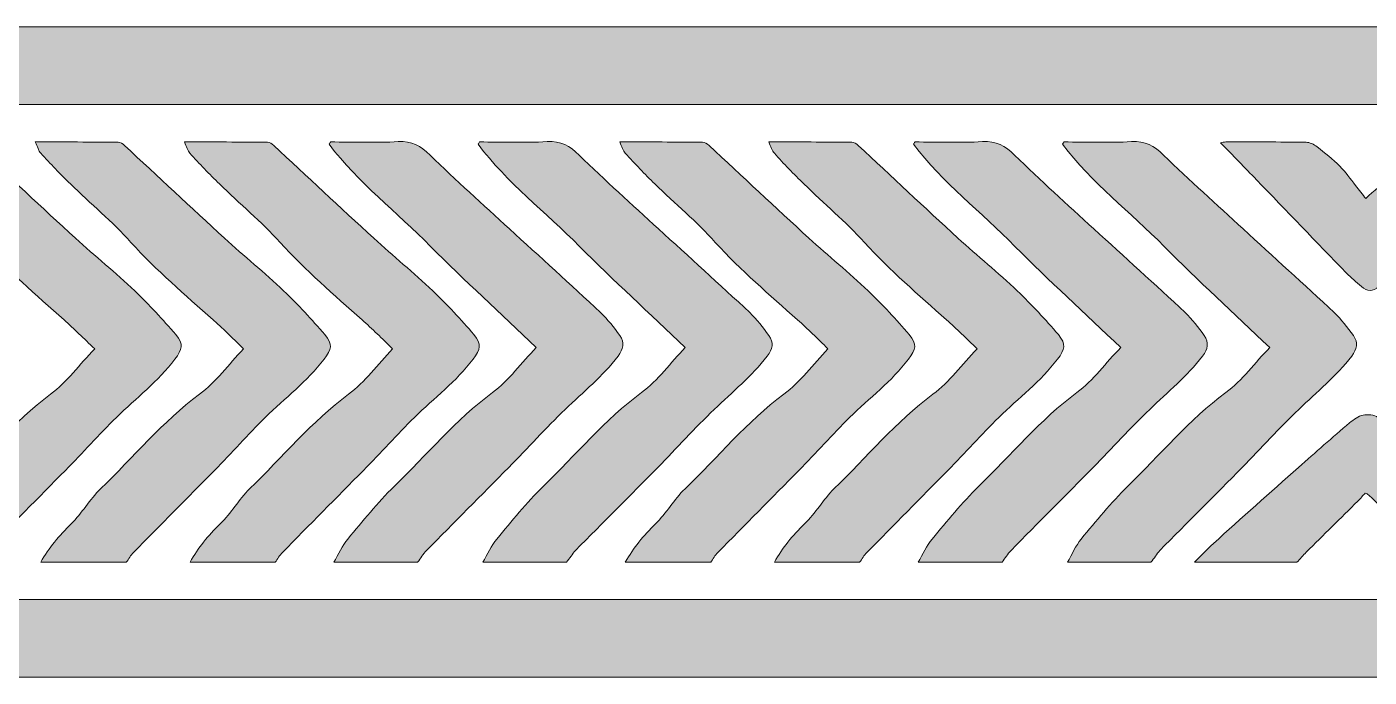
# Model space of a CAD drawing. Header units: millimetres. Extents: x 81 to 254, y 76 to 204.
# Drawn here: x 219.94 to 226.05, y 193.41 to 196.37 of the extents above; entities that cross this region are included whole.
import ezdxf

# ---------------------------------------------------------------- set-up
doc = ezdxf.new("R2010")
doc.units = ezdxf.units.MM
doc.header["$MEASUREMENT"] = 0
doc.layers.get('0').update_dxf_attribs({"lineweight": 0})

# ---------------------------------------------------------------- blocks, each defined once
blk = doc.blocks.new('Block_10')
at = {"true_color": 0xbbbdbf, "transparency": 33554687}
h = blk.add_hatch(color=9, dxfattribs=at)
h.dxf.hatch_style = 2
h.paths.add_polyline_path([(253.1243, 196.0185), (80.8699, 196.0185), (80.8699, 196.3713), (253.1243, 196.3713)])
h = blk.add_hatch(color=9, dxfattribs=at)
h.dxf.hatch_style = 2
h.paths.add_polyline_path([(253.1243, 193.4133), (80.8699, 193.4133), (80.8699, 193.7661), (253.1243, 193.7661)])
for points in [[(253.1243, 196.0185), (80.8699, 196.0185), (80.8699, 196.3713), (253.1243, 196.3713)], [(253.1243, 193.4133), (80.8699, 193.4133), (80.8699, 193.7661), (253.1243, 193.7661)]]:
    blk.add_lwpolyline(points, close=True)
blk = doc.blocks.new('Block_5')
at = {"true_color": 0xbbbdbf, "transparency": 33554687}
h = blk.add_hatch(color=9, dxfattribs=at)
edge = h.paths.add_edge_path()
edge.add_spline(control_points=[(219.3266, 193.9356), (219.3624, 194.0017), (219.4092, 194.0575), (219.4647, 194.1106), (219.5143, 194.1581), (219.5494, 194.2215), (219.5987, 194.2697), (219.7479, 194.4144), (219.8805, 194.5743), (220.049, 194.7004), (220.1234, 194.7562), (220.1802, 194.8347), (220.2495, 194.9071), (220.1999, 194.954), (220.1554, 194.9973), (220.11, 195.0387), (219.9828, 195.1524), (219.8526, 195.2633), (219.7375, 195.3908), (219.6517, 195.4852), (219.5529, 195.5672), (219.4612, 195.6568), (219.4151, 195.7015), (219.3703, 195.7484), (219.3266, 195.7966), (219.3155, 195.8083), (219.3117, 195.8262), (219.3021, 195.8476), (219.4333, 195.8476), (219.556, 195.8476), (219.6793, 195.8469), (219.6893, 195.8462), (219.7003, 195.8386), (219.7079, 195.8318), (219.8599, 195.6912), (220.0087, 195.5499), (220.1617, 195.4101), (220.2502, 195.3288), (220.3449, 195.253), (220.4321, 195.1703), (220.4972, 195.1076), (220.5596, 195.0401), (220.6188, 194.9712), (220.6553, 194.9271), (220.6484, 194.905), (220.6143, 194.8595), (220.5379, 194.7583), (220.4379, 194.6825), (220.3487, 194.595), (220.2684, 194.5164), (220.1951, 194.4337), (220.1162, 194.3538), (219.9939, 194.2291), (219.8705, 194.1051), (219.7479, 193.9804), (219.7355, 193.9673), (219.7258, 193.9507), (219.7151, 193.9356), (219.5856, 193.9356), (219.4561, 193.9356), (219.3266, 193.9356)], knot_values=[0, 0, 0, 0, 1, 1, 1, 2, 2, 2, 3, 3, 3, 4, 4, 4, 5, 5, 5, 6, 6, 6, 7, 7, 7, 8, 8, 8, 9, 9, 9, 10, 10, 10, 11, 11, 11, 12, 12, 12, 13, 13, 13, 14, 14, 14, 15, 15, 15, 16, 16, 16, 17, 17, 17, 18, 18, 18, 19, 19, 19, 20, 20, 20, 20], degree=3, periodic=0)
h = blk.add_hatch(color=9, dxfattribs=at)
edge = h.paths.add_edge_path()
edge.add_spline(control_points=[(220.0045, 193.9356), (220.0407, 194.0017), (220.0889, 194.0575), (220.1427, 194.1106), (220.1913, 194.1581), (220.2261, 194.2215), (220.2764, 194.2697), (220.4252, 194.4144), (220.5588, 194.5743), (220.7256, 194.7004), (220.8014, 194.7562), (220.8589, 194.8347), (220.9261, 194.9071), (220.8786, 194.954), (220.8345, 194.9973), (220.7883, 195.0387), (220.6601, 195.1524), (220.5306, 195.2633), (220.4145, 195.3908), (220.3298, 195.4852), (220.2309, 195.5672), (220.1389, 195.6568), (220.0927, 195.7015), (220.0483, 195.7484), (220.0045, 195.7966), (219.9939, 195.8083), (219.9897, 195.8262), (219.9791, 195.8476), (220.1117, 195.8476), (220.2343, 195.8476), (220.3566, 195.8469), (220.3666, 195.8462), (220.3783, 195.8386), (220.3849, 195.8318), (220.5368, 195.6912), (220.6877, 195.5499), (220.84, 195.4101), (220.9282, 195.3288), (221.0226, 195.253), (221.109, 195.1703), (221.1755, 195.1076), (221.2372, 195.0401), (221.2965, 194.9712), (221.334, 194.9271), (221.3268, 194.905), (221.2927, 194.8595), (221.2158, 194.7583), (221.1152, 194.6825), (221.0253, 194.595), (220.9471, 194.5164), (220.8724, 194.4337), (220.7945, 194.3538), (220.6719, 194.2291), (220.5485, 194.1051), (220.4259, 193.9804), (220.4128, 193.9673), (220.4042, 193.9507), (220.3935, 193.9356), (220.264, 193.9356), (220.1344, 193.9356), (220.0045, 193.9356)], knot_values=[0, 0, 0, 0, 1, 1, 1, 2, 2, 2, 3, 3, 3, 4, 4, 4, 5, 5, 5, 6, 6, 6, 7, 7, 7, 8, 8, 8, 9, 9, 9, 10, 10, 10, 11, 11, 11, 12, 12, 12, 13, 13, 13, 14, 14, 14, 15, 15, 15, 16, 16, 16, 17, 17, 17, 18, 18, 18, 19, 19, 19, 20, 20, 20, 20], degree=3, periodic=0)
h = blk.add_hatch(color=9, dxfattribs=at)
edge = h.paths.add_edge_path()
edge.add_spline(control_points=[(220.6832, 193.9356), (220.7187, 194.0017), (220.7662, 194.0575), (220.8203, 194.1106), (220.871, 194.1581), (220.9047, 194.2215), (220.9543, 194.2697), (221.1025, 194.4144), (221.2368, 194.5743), (221.4039, 194.7004), (221.479, 194.7562), (221.5366, 194.8347), (221.6048, 194.9071), (221.5555, 194.954), (221.5125, 194.9973), (221.4656, 195.0387), (221.3381, 195.1524), (221.2086, 195.2633), (221.0928, 195.3908), (221.0074, 195.4852), (220.9078, 195.5672), (220.8173, 195.6568), (220.7707, 195.7015), (220.7256, 195.7484), (220.6825, 195.7966), (220.6719, 195.8083), (220.6681, 195.8262), (220.6581, 195.8476), (220.789, 195.8476), (220.9123, 195.8476), (221.0353, 195.8469), (221.045, 195.8462), (221.0556, 195.8386), (221.0639, 195.8318), (221.2152, 195.6912), (221.3657, 195.5499), (221.5186, 195.4101), (221.6068, 195.3288), (221.6999, 195.253), (221.7874, 195.1703), (221.8535, 195.1076), (221.9152, 195.0401), (221.9748, 194.9712), (222.0113, 194.9271), (222.0044, 194.905), (221.9707, 194.8595), (221.8942, 194.7583), (221.7936, 194.6825), (221.7037, 194.595), (221.6248, 194.5164), (221.55, 194.4337), (221.4718, 194.3538), (221.3495, 194.2291), (221.2251, 194.1051), (221.1035, 193.9804), (221.0904, 193.9673), (221.0818, 193.9507), (221.0708, 193.9356), (220.942, 193.9356), (220.8131, 193.9356), (220.6832, 193.9356)], knot_values=[0, 0, 0, 0, 1, 1, 1, 2, 2, 2, 3, 3, 3, 4, 4, 4, 5, 5, 5, 6, 6, 6, 7, 7, 7, 8, 8, 8, 9, 9, 9, 10, 10, 10, 11, 11, 11, 12, 12, 12, 13, 13, 13, 14, 14, 14, 15, 15, 15, 16, 16, 16, 17, 17, 17, 18, 18, 18, 19, 19, 19, 20, 20, 20, 20], degree=3, periodic=0)
h = blk.add_hatch(color=9, dxfattribs=at)
edge = h.paths.add_edge_path()
edge.add_spline(control_points=[(221.3371, 193.9356), (221.3592, 193.9714), (221.3743, 194.0107), (221.4009, 194.0417), (221.469, 194.1237), (221.5359, 194.2063), (221.6117, 194.2808), (221.7591, 194.4241), (221.8918, 194.5833), (222.0589, 194.708), (222.134, 194.7638), (222.1904, 194.843), (222.258, 194.9126), (222.0947, 195.0683), (221.9324, 195.2172), (221.7771, 195.3729), (221.6241, 195.5279), (221.4484, 195.6623), (221.3157, 195.8373), (221.3182, 195.8407), (221.3199, 195.8442), (221.323, 195.8476), (221.4249, 195.8476), (221.5273, 195.8435), (221.6303, 195.849), (221.6909, 195.8524), (221.7319, 195.8304), (221.775, 195.7883), (221.8928, 195.6733), (222.0151, 195.563), (222.1367, 195.4521), (222.2742, 195.3253), (222.4137, 195.1999), (222.5505, 195.0718), (222.5832, 195.0408), (222.6114, 195.0036), (222.638, 194.967), (222.6607, 194.9353), (222.6545, 194.9057), (222.63, 194.8733), (222.5605, 194.7824), (222.4719, 194.71), (222.3896, 194.6315), (222.3017, 194.546), (222.2191, 194.4551), (222.1329, 194.3676), (222.0089, 194.2415), (221.8831, 194.1154), (221.7591, 193.9893), (221.7429, 193.9735), (221.7319, 193.9535), (221.7185, 193.9356), (221.5914, 193.9356), (221.4649, 193.9356), (221.3371, 193.9356)], knot_values=[0, 0, 0, 0, 1, 1, 1, 2, 2, 2, 3, 3, 3, 4, 4, 4, 5, 5, 5, 6, 6, 6, 7, 7, 7, 8, 8, 8, 9, 9, 9, 10, 10, 10, 11, 11, 11, 12, 12, 12, 13, 13, 13, 14, 14, 14, 15, 15, 15, 16, 16, 16, 17, 17, 17, 18, 18, 18, 18], degree=3, periodic=0)
h = blk.add_hatch(color=9, dxfattribs=at)
edge = h.paths.add_edge_path()
edge.add_spline(control_points=[(222.0151, 193.9356), (222.0368, 193.9714), (222.0526, 194.0107), (222.0792, 194.0417), (222.1463, 194.1237), (222.2132, 194.2063), (222.2897, 194.2808), (222.4364, 194.4241), (222.5701, 194.5833), (222.7369, 194.708), (222.812, 194.7638), (222.8692, 194.843), (222.936, 194.9126), (222.772, 195.0683), (222.6101, 195.2172), (222.4547, 195.3729), (222.3007, 195.5279), (222.1254, 195.6623), (221.9934, 195.8373), (221.9948, 195.8407), (221.9982, 195.8442), (222.0003, 195.8476), (222.1019, 195.8476), (222.2056, 195.8435), (222.3069, 195.849), (222.3703, 195.8524), (222.4103, 195.8304), (222.453, 195.7883), (222.5708, 195.6733), (222.6934, 195.563), (222.8144, 195.4521), (222.9525, 195.3253), (223.0913, 195.1999), (223.2288, 195.0718), (223.2615, 195.0408), (223.2887, 195.0036), (223.3163, 194.967), (223.3391, 194.9353), (223.3335, 194.9057), (223.3084, 194.8733), (223.2381, 194.7824), (223.1499, 194.71), (223.0679, 194.6315), (222.979, 194.546), (222.896, 194.4551), (222.8113, 194.3676), (222.6866, 194.2415), (222.5615, 194.1154), (222.4364, 193.9893), (222.422, 193.9735), (222.4103, 193.9535), (222.3954, 193.9356), (222.27, 193.9356), (222.1426, 193.9356), (222.0151, 193.9356)], knot_values=[0, 0, 0, 0, 1, 1, 1, 2, 2, 2, 3, 3, 3, 4, 4, 4, 5, 5, 5, 6, 6, 6, 7, 7, 7, 8, 8, 8, 9, 9, 9, 10, 10, 10, 11, 11, 11, 12, 12, 12, 13, 13, 13, 14, 14, 14, 15, 15, 15, 16, 16, 16, 17, 17, 17, 18, 18, 18, 18], degree=3, periodic=0)
h = blk.add_hatch(color=9, dxfattribs=at)
edge = h.paths.add_edge_path()
edge.add_spline(control_points=[(222.6631, 193.9356), (222.6989, 194.0017), (222.7472, 194.0575), (222.8003, 194.1106), (222.8502, 194.1581), (222.884, 194.2215), (222.9346, 194.2697), (223.0838, 194.4144), (223.2171, 194.5743), (223.3835, 194.7004), (223.4589, 194.7562), (223.5175, 194.8347), (223.5847, 194.9071), (223.5365, 194.954), (223.4927, 194.9973), (223.4465, 195.0387), (223.3184, 195.1524), (223.1888, 195.2633), (223.0724, 195.3908), (222.9884, 195.4852), (222.8891, 195.5672), (222.7971, 195.6568), (222.7513, 195.7015), (222.7065, 195.7484), (222.6631, 195.7966), (222.6524, 195.8083), (222.648, 195.8262), (222.638, 195.8476), (222.7703, 195.8476), (222.8926, 195.8476), (223.0149, 195.8469), (223.0245, 195.8462), (223.0359, 195.8386), (223.0438, 195.8318), (223.195, 195.6912), (223.3459, 195.5499), (223.4982, 195.4101), (223.5871, 195.3288), (223.6811, 195.253), (223.7673, 195.1703), (223.8338, 195.1076), (223.8954, 195.0401), (223.9543, 194.9712), (223.9923, 194.9271), (223.984, 194.905), (223.9509, 194.8595), (223.8744, 194.7583), (223.7735, 194.6825), (223.6832, 194.595), (223.6057, 194.5164), (223.5303, 194.4337), (223.4528, 194.3538), (223.3294, 194.2291), (223.2068, 194.1051), (223.0838, 193.9804), (223.071, 193.9673), (223.0628, 193.9507), (223.0517, 193.9356), (222.9222, 193.9356), (222.7927, 193.9356), (222.6631, 193.9356)], knot_values=[0, 0, 0, 0, 1, 1, 1, 2, 2, 2, 3, 3, 3, 4, 4, 4, 5, 5, 5, 6, 6, 6, 7, 7, 7, 8, 8, 8, 9, 9, 9, 10, 10, 10, 11, 11, 11, 12, 12, 12, 13, 13, 13, 14, 14, 14, 15, 15, 15, 16, 16, 16, 17, 17, 17, 18, 18, 18, 19, 19, 19, 20, 20, 20, 20], degree=3, periodic=0)
h = blk.add_hatch(color=9, dxfattribs=at)
edge = h.paths.add_edge_path()
edge.add_spline(control_points=[(223.3411, 193.9356), (223.3769, 194.0017), (223.4245, 194.0575), (223.4782, 194.1106), (223.5285, 194.1581), (223.563, 194.2215), (223.6119, 194.2697), (223.7611, 194.4144), (223.8944, 194.5743), (224.0625, 194.7004), (224.1373, 194.7562), (224.1941, 194.8347), (224.263, 194.9071), (224.2138, 194.954), (224.1707, 194.9973), (224.1238, 195.0387), (223.9967, 195.1524), (223.8658, 195.2633), (223.7511, 195.3908), (223.6649, 195.4852), (223.5661, 195.5672), (223.4758, 195.6568), (223.4293, 195.7015), (223.3835, 195.7484), (223.3411, 195.7966), (223.3294, 195.8083), (223.3253, 195.8262), (223.3163, 195.8476), (223.4479, 195.8476), (223.5705, 195.8476), (223.6939, 195.8469), (223.7035, 195.8462), (223.7142, 195.8386), (223.7228, 195.8318), (223.8734, 195.6912), (224.0239, 195.5499), (224.1762, 195.4101), (224.2651, 195.3288), (224.3588, 195.253), (224.446, 195.1703), (224.5118, 195.1076), (224.5738, 195.0401), (224.633, 194.9712), (224.6696, 194.9271), (224.6633, 194.905), (224.6289, 194.8595), (224.5524, 194.7583), (224.4518, 194.6825), (224.3622, 194.595), (224.283, 194.5164), (224.2083, 194.4337), (224.13, 194.3538), (224.0074, 194.2291), (223.8844, 194.1051), (223.7621, 193.9804), (223.7483, 193.9673), (223.7404, 193.9507), (223.729, 193.9356), (223.6002, 193.9356), (223.4706, 193.9356), (223.3411, 193.9356)], knot_values=[0, 0, 0, 0, 1, 1, 1, 2, 2, 2, 3, 3, 3, 4, 4, 4, 5, 5, 5, 6, 6, 6, 7, 7, 7, 8, 8, 8, 9, 9, 9, 10, 10, 10, 11, 11, 11, 12, 12, 12, 13, 13, 13, 14, 14, 14, 15, 15, 15, 16, 16, 16, 17, 17, 17, 18, 18, 18, 19, 19, 19, 20, 20, 20, 20], degree=3, periodic=0)
h = blk.add_hatch(color=9, dxfattribs=at)
edge = h.paths.add_edge_path()
edge.add_spline(control_points=[(223.9953, 193.9356), (224.0171, 193.9714), (224.0329, 194.0107), (224.0591, 194.0417), (224.1273, 194.1237), (224.1941, 194.2063), (224.2699, 194.2808), (224.4174, 194.4241), (224.5503, 194.5833), (224.7171, 194.708), (224.7922, 194.7638), (224.849, 194.843), (224.9166, 194.9126), (224.7529, 195.0683), (224.59, 195.2172), (224.4353, 195.3729), (224.2823, 195.5279), (224.1066, 195.6623), (223.9743, 195.8373), (223.9764, 195.8407), (223.9778, 195.8442), (223.9812, 195.8476), (224.0828, 195.8476), (224.1859, 195.8435), (224.2878, 195.849), (224.3495, 195.8524), (224.3902, 195.8304), (224.4339, 195.7883), (224.551, 195.6733), (224.6737, 195.563), (224.7946, 195.4521), (224.9328, 195.3253), (225.0723, 195.1999), (225.2091, 195.0718), (225.2414, 195.0408), (225.2697, 195.0036), (225.2962, 194.967), (225.3186, 194.9353), (225.3134, 194.9057), (225.2883, 194.8733), (225.2187, 194.7824), (225.1301, 194.71), (225.0482, 194.6315), (224.96, 194.546), (224.8773, 194.4551), (224.7915, 194.3676), (224.6671, 194.2415), (224.5407, 194.1154), (224.4174, 193.9893), (224.4019, 193.9735), (224.3902, 193.9535), (224.3767, 193.9356), (224.2496, 193.9356), (224.1232, 193.9356), (223.9953, 193.9356)], knot_values=[0, 0, 0, 0, 1, 1, 1, 2, 2, 2, 3, 3, 3, 4, 4, 4, 5, 5, 5, 6, 6, 6, 7, 7, 7, 8, 8, 8, 9, 9, 9, 10, 10, 10, 11, 11, 11, 12, 12, 12, 13, 13, 13, 14, 14, 14, 15, 15, 15, 16, 16, 16, 17, 17, 17, 18, 18, 18, 18], degree=3, periodic=0)
h = blk.add_hatch(color=9, dxfattribs=at)
edge = h.paths.add_edge_path()
edge.add_spline(control_points=[(224.6737, 193.9356), (224.6954, 193.9714), (224.7116, 194.0107), (224.7364, 194.0417), (224.8046, 194.1237), (224.8718, 194.2063), (224.9476, 194.2808), (225.0943, 194.4241), (225.2284, 194.5833), (225.3941, 194.708), (225.4695, 194.7638), (225.5274, 194.843), (225.5942, 194.9126), (225.4306, 195.0683), (225.2686, 195.2172), (225.1136, 195.3729), (224.96, 195.5279), (224.7843, 195.6623), (224.652, 195.8373), (224.654, 195.8407), (224.6565, 195.8442), (224.6585, 195.8476), (224.7609, 195.8476), (224.8639, 195.8435), (224.9648, 195.849), (225.0278, 195.8524), (225.0685, 195.8304), (225.1112, 195.7883), (225.229, 195.6733), (225.3517, 195.563), (225.4726, 195.4521), (225.6108, 195.3253), (225.7499, 195.1999), (225.8871, 195.0718), (225.9201, 195.0408), (225.947, 195.0036), (225.9749, 194.967), (225.9973, 194.9353), (225.9918, 194.9057), (225.967, 194.8733), (225.8967, 194.7824), (225.8085, 194.71), (225.7265, 194.6315), (225.6373, 194.546), (225.5546, 194.4551), (225.4695, 194.3676), (225.3448, 194.2415), (225.2187, 194.1154), (225.0943, 193.9893), (225.0802, 193.9735), (225.0685, 193.9535), (225.0537, 193.9356), (224.9286, 193.9356), (224.8008, 193.9356), (224.6737, 193.9356)], knot_values=[0, 0, 0, 0, 1, 1, 1, 2, 2, 2, 3, 3, 3, 4, 4, 4, 5, 5, 5, 6, 6, 6, 7, 7, 7, 8, 8, 8, 9, 9, 9, 10, 10, 10, 11, 11, 11, 12, 12, 12, 13, 13, 13, 14, 14, 14, 15, 15, 15, 16, 16, 16, 17, 17, 17, 18, 18, 18, 18], degree=3, periodic=0)
h = blk.add_hatch(color=9, dxfattribs=at)
edge = h.paths.add_edge_path()
edge.add_spline(control_points=[(226.7879, 195.8386), (226.74, 195.7959), (226.6918, 195.7546), (226.6443, 195.7105), (226.5706, 195.6409), (226.4996, 195.5692), (226.4272, 195.4996), (226.3693, 195.4466), (226.3094, 195.3956), (226.2515, 195.3425), (226.1971, 195.2929), (226.1441, 195.2433), (226.092, 195.1917), (226.0634, 195.1641), (226.0369, 195.1682), (226.0111, 195.1903), (225.9876, 195.2096), (225.9642, 195.2302), (225.9435, 195.2516), (225.8061, 195.3928), (225.67, 195.5341), (225.5343, 195.6753), (225.4805, 195.7304), (225.4268, 195.7863), (225.371, 195.8435), (225.3782, 195.8449), (225.3865, 195.8476), (225.3941, 195.8476), (225.5164, 195.8476), (225.6373, 195.8483), (225.7592, 195.8462), (225.7765, 195.8462), (225.7947, 195.8366), (225.8099, 195.8256), (225.845, 195.798), (225.8809, 195.7697), (225.9129, 195.7374), (225.9394, 195.7112), (225.9615, 195.6788), (225.9849, 195.6492), (226.0011, 195.6292), (226.0173, 195.6078), (226.0307, 195.5906), (226.1082, 195.6602), (226.1751, 195.7201), (226.2405, 195.7815), (226.2874, 195.8256), (226.339, 195.8531), (226.4086, 195.849), (226.534, 195.8428), (226.6584, 195.8476), (226.7848, 195.8476), (226.7862, 195.8449), (226.7869, 195.8414), (226.7879, 195.8386)], knot_values=[0, 0, 0, 0, 1, 1, 1, 2, 2, 2, 3, 3, 3, 4, 4, 4, 5, 5, 5, 6, 6, 6, 7, 7, 7, 8, 8, 8, 9, 9, 9, 10, 10, 10, 11, 11, 11, 12, 12, 12, 13, 13, 13, 14, 14, 14, 15, 15, 15, 16, 16, 16, 17, 17, 17, 18, 18, 18, 18], degree=3, periodic=0)
h = blk.add_hatch(color=9, dxfattribs=at)
edge = h.paths.add_edge_path()
edge.add_spline(control_points=[(225.2524, 193.9356), (225.2814, 193.9645), (225.3079, 193.9941), (225.3379, 194.021), (225.4664, 194.1374), (225.5959, 194.2525), (225.7255, 194.3676), (225.8019, 194.4358), (225.8795, 194.5033), (225.9573, 194.5702), (225.9753, 194.5853), (225.9973, 194.6005), (226.019, 194.6053), (226.0407, 194.6094), (226.0703, 194.6074), (226.0862, 194.595), (226.1571, 194.5419), (226.2267, 194.4861), (226.2915, 194.4262), (226.3873, 194.338), (226.4789, 194.2456), (226.5733, 194.1547), (226.6401, 194.0899), (226.7084, 194.0252), (226.7752, 193.9604), (226.7821, 193.9535), (226.7862, 193.9438), (226.7917, 193.9356), (226.647, 193.9356), (226.5023, 193.9356), (226.3576, 193.9356), (226.2515, 194.0396), (226.1441, 194.1437), (226.0379, 194.2477), (226.0369, 194.2484), (226.0345, 194.2484), (226.0283, 194.2504), (226.0183, 194.2401), (226.0073, 194.2263), (225.9945, 194.2139), (225.9174, 194.1368), (225.8381, 194.0596), (225.7606, 193.9817), (225.7458, 193.9673), (225.732, 193.9507), (225.7175, 193.9356), (225.5629, 193.9356), (225.4064, 193.9356), (225.2524, 193.9356)], knot_values=[0, 0, 0, 0, 1, 1, 1, 2, 2, 2, 3, 3, 3, 4, 4, 4, 5, 5, 5, 6, 6, 6, 7, 7, 7, 8, 8, 8, 9, 9, 9, 10, 10, 10, 11, 11, 11, 12, 12, 12, 13, 13, 13, 14, 14, 14, 15, 15, 15, 16, 16, 16, 16], degree=3, periodic=0)
for points, knots in [([(219.3266, 193.9356), (219.3624, 194.0017), (219.4092, 194.0575), (219.4647, 194.1106), (219.5143, 194.1581), (219.5494, 194.2215), (219.5987, 194.2697), (219.7479, 194.4144), (219.8805, 194.5743), (220.049, 194.7004), (220.1234, 194.7562), (220.1802, 194.8347), (220.2495, 194.9071), (220.1999, 194.954), (220.1554, 194.9973), (220.11, 195.0387), (219.9828, 195.1524), (219.8526, 195.2633), (219.7375, 195.3908), (219.6517, 195.4852), (219.5529, 195.5672), (219.4612, 195.6568), (219.4151, 195.7015), (219.3703, 195.7484), (219.3266, 195.7966), (219.3155, 195.8083), (219.3117, 195.8262), (219.3021, 195.8476), (219.4333, 195.8476), (219.556, 195.8476), (219.6793, 195.8469), (219.6893, 195.8462), (219.7003, 195.8386), (219.7079, 195.8318), (219.8599, 195.6912), (220.0087, 195.5499), (220.1617, 195.4101), (220.2502, 195.3288), (220.3449, 195.253), (220.4321, 195.1703), (220.4972, 195.1076), (220.5596, 195.0401), (220.6188, 194.9712), (220.6553, 194.9271), (220.6484, 194.905), (220.6143, 194.8595), (220.5379, 194.7583), (220.4379, 194.6825), (220.3487, 194.595), (220.2684, 194.5164), (220.1951, 194.4337), (220.1162, 194.3538), (219.9939, 194.2291), (219.8705, 194.1051), (219.7479, 193.9804), (219.7355, 193.9673), (219.7258, 193.9507), (219.7151, 193.9356), (219.5856, 193.9356), (219.4561, 193.9356), (219.3266, 193.9356)], [0, 0, 0, 0, 1, 1, 1, 2, 2, 2, 3, 3, 3, 4, 4, 4, 5, 5, 5, 6, 6, 6, 7, 7, 7, 8, 8, 8, 9, 9, 9, 10, 10, 10, 11, 11, 11, 12, 12, 12, 13, 13, 13, 14, 14, 14, 15, 15, 15, 16, 16, 16, 17, 17, 17, 18, 18, 18, 19, 19, 19, 20, 20, 20, 20]), ([(220.0045, 193.9356), (220.0407, 194.0017), (220.0889, 194.0575), (220.1427, 194.1106), (220.1913, 194.1581), (220.2261, 194.2215), (220.2764, 194.2697), (220.4252, 194.4144), (220.5588, 194.5743), (220.7256, 194.7004), (220.8014, 194.7562), (220.8589, 194.8347), (220.9261, 194.9071), (220.8786, 194.954), (220.8345, 194.9973), (220.7883, 195.0387), (220.6601, 195.1524), (220.5306, 195.2633), (220.4145, 195.3908), (220.3298, 195.4852), (220.2309, 195.5672), (220.1389, 195.6568), (220.0927, 195.7015), (220.0483, 195.7484), (220.0045, 195.7966), (219.9939, 195.8083), (219.9897, 195.8262), (219.9791, 195.8476), (220.1117, 195.8476), (220.2343, 195.8476), (220.3566, 195.8469), (220.3666, 195.8462), (220.3783, 195.8386), (220.3849, 195.8318), (220.5368, 195.6912), (220.6877, 195.5499), (220.84, 195.4101), (220.9282, 195.3288), (221.0226, 195.253), (221.109, 195.1703), (221.1755, 195.1076), (221.2372, 195.0401), (221.2965, 194.9712), (221.334, 194.9271), (221.3268, 194.905), (221.2927, 194.8595), (221.2158, 194.7583), (221.1152, 194.6825), (221.0253, 194.595), (220.9471, 194.5164), (220.8724, 194.4337), (220.7945, 194.3538), (220.6719, 194.2291), (220.5485, 194.1051), (220.4259, 193.9804), (220.4128, 193.9673), (220.4042, 193.9507), (220.3935, 193.9356), (220.264, 193.9356), (220.1344, 193.9356), (220.0045, 193.9356)], [0, 0, 0, 0, 1, 1, 1, 2, 2, 2, 3, 3, 3, 4, 4, 4, 5, 5, 5, 6, 6, 6, 7, 7, 7, 8, 8, 8, 9, 9, 9, 10, 10, 10, 11, 11, 11, 12, 12, 12, 13, 13, 13, 14, 14, 14, 15, 15, 15, 16, 16, 16, 17, 17, 17, 18, 18, 18, 19, 19, 19, 20, 20, 20, 20]), ([(220.6832, 193.9356), (220.7187, 194.0017), (220.7662, 194.0575), (220.8203, 194.1106), (220.871, 194.1581), (220.9047, 194.2215), (220.9543, 194.2697), (221.1025, 194.4144), (221.2368, 194.5743), (221.4039, 194.7004), (221.479, 194.7562), (221.5366, 194.8347), (221.6048, 194.9071), (221.5555, 194.954), (221.5125, 194.9973), (221.4656, 195.0387), (221.3381, 195.1524), (221.2086, 195.2633), (221.0928, 195.3908), (221.0074, 195.4852), (220.9078, 195.5672), (220.8173, 195.6568), (220.7707, 195.7015), (220.7256, 195.7484), (220.6825, 195.7966), (220.6719, 195.8083), (220.6681, 195.8262), (220.6581, 195.8476), (220.789, 195.8476), (220.9123, 195.8476), (221.0353, 195.8469), (221.045, 195.8462), (221.0556, 195.8386), (221.0639, 195.8318), (221.2152, 195.6912), (221.3657, 195.5499), (221.5186, 195.4101), (221.6068, 195.3288), (221.6999, 195.253), (221.7874, 195.1703), (221.8535, 195.1076), (221.9152, 195.0401), (221.9748, 194.9712), (222.0113, 194.9271), (222.0044, 194.905), (221.9707, 194.8595), (221.8942, 194.7583), (221.7936, 194.6825), (221.7037, 194.595), (221.6248, 194.5164), (221.55, 194.4337), (221.4718, 194.3538), (221.3495, 194.2291), (221.2251, 194.1051), (221.1035, 193.9804), (221.0904, 193.9673), (221.0818, 193.9507), (221.0708, 193.9356), (220.942, 193.9356), (220.8131, 193.9356), (220.6832, 193.9356)], [0, 0, 0, 0, 1, 1, 1, 2, 2, 2, 3, 3, 3, 4, 4, 4, 5, 5, 5, 6, 6, 6, 7, 7, 7, 8, 8, 8, 9, 9, 9, 10, 10, 10, 11, 11, 11, 12, 12, 12, 13, 13, 13, 14, 14, 14, 15, 15, 15, 16, 16, 16, 17, 17, 17, 18, 18, 18, 19, 19, 19, 20, 20, 20, 20]), ([(221.3371, 193.9356), (221.3592, 193.9714), (221.3743, 194.0107), (221.4009, 194.0417), (221.469, 194.1237), (221.5359, 194.2063), (221.6117, 194.2808), (221.7591, 194.4241), (221.8918, 194.5833), (222.0589, 194.708), (222.134, 194.7638), (222.1904, 194.843), (222.258, 194.9126), (222.0947, 195.0683), (221.9324, 195.2172), (221.7771, 195.3729), (221.6241, 195.5279), (221.4484, 195.6623), (221.3157, 195.8373), (221.3182, 195.8407), (221.3199, 195.8442), (221.323, 195.8476), (221.4249, 195.8476), (221.5273, 195.8435), (221.6303, 195.849), (221.6909, 195.8524), (221.7319, 195.8304), (221.775, 195.7883), (221.8928, 195.6733), (222.0151, 195.563), (222.1367, 195.4521), (222.2742, 195.3253), (222.4137, 195.1999), (222.5505, 195.0718), (222.5832, 195.0408), (222.6114, 195.0036), (222.638, 194.967), (222.6607, 194.9353), (222.6545, 194.9057), (222.63, 194.8733), (222.5605, 194.7824), (222.4719, 194.71), (222.3896, 194.6315), (222.3017, 194.546), (222.2191, 194.4551), (222.1329, 194.3676), (222.0089, 194.2415), (221.8831, 194.1154), (221.7591, 193.9893), (221.7429, 193.9735), (221.7319, 193.9535), (221.7185, 193.9356), (221.5914, 193.9356), (221.4649, 193.9356), (221.3371, 193.9356)], [0, 0, 0, 0, 1, 1, 1, 2, 2, 2, 3, 3, 3, 4, 4, 4, 5, 5, 5, 6, 6, 6, 7, 7, 7, 8, 8, 8, 9, 9, 9, 10, 10, 10, 11, 11, 11, 12, 12, 12, 13, 13, 13, 14, 14, 14, 15, 15, 15, 16, 16, 16, 17, 17, 17, 18, 18, 18, 18]), ([(222.0151, 193.9356), (222.0368, 193.9714), (222.0526, 194.0107), (222.0792, 194.0417), (222.1463, 194.1237), (222.2132, 194.2063), (222.2897, 194.2808), (222.4364, 194.4241), (222.5701, 194.5833), (222.7369, 194.708), (222.812, 194.7638), (222.8692, 194.843), (222.936, 194.9126), (222.772, 195.0683), (222.6101, 195.2172), (222.4547, 195.3729), (222.3007, 195.5279), (222.1254, 195.6623), (221.9934, 195.8373), (221.9948, 195.8407), (221.9982, 195.8442), (222.0003, 195.8476), (222.1019, 195.8476), (222.2056, 195.8435), (222.3069, 195.849), (222.3703, 195.8524), (222.4103, 195.8304), (222.453, 195.7883), (222.5708, 195.6733), (222.6934, 195.563), (222.8144, 195.4521), (222.9525, 195.3253), (223.0913, 195.1999), (223.2288, 195.0718), (223.2615, 195.0408), (223.2887, 195.0036), (223.3163, 194.967), (223.3391, 194.9353), (223.3335, 194.9057), (223.3084, 194.8733), (223.2381, 194.7824), (223.1499, 194.71), (223.0679, 194.6315), (222.979, 194.546), (222.896, 194.4551), (222.8113, 194.3676), (222.6866, 194.2415), (222.5615, 194.1154), (222.4364, 193.9893), (222.422, 193.9735), (222.4103, 193.9535), (222.3954, 193.9356), (222.27, 193.9356), (222.1426, 193.9356), (222.0151, 193.9356)], [0, 0, 0, 0, 1, 1, 1, 2, 2, 2, 3, 3, 3, 4, 4, 4, 5, 5, 5, 6, 6, 6, 7, 7, 7, 8, 8, 8, 9, 9, 9, 10, 10, 10, 11, 11, 11, 12, 12, 12, 13, 13, 13, 14, 14, 14, 15, 15, 15, 16, 16, 16, 17, 17, 17, 18, 18, 18, 18]), ([(222.6631, 193.9356), (222.6989, 194.0017), (222.7472, 194.0575), (222.8003, 194.1106), (222.8502, 194.1581), (222.884, 194.2215), (222.9346, 194.2697), (223.0838, 194.4144), (223.2171, 194.5743), (223.3835, 194.7004), (223.4589, 194.7562), (223.5175, 194.8347), (223.5847, 194.9071), (223.5365, 194.954), (223.4927, 194.9973), (223.4465, 195.0387), (223.3184, 195.1524), (223.1888, 195.2633), (223.0724, 195.3908), (222.9884, 195.4852), (222.8891, 195.5672), (222.7971, 195.6568), (222.7513, 195.7015), (222.7065, 195.7484), (222.6631, 195.7966), (222.6524, 195.8083), (222.648, 195.8262), (222.638, 195.8476), (222.7703, 195.8476), (222.8926, 195.8476), (223.0149, 195.8469), (223.0245, 195.8462), (223.0359, 195.8386), (223.0438, 195.8318), (223.195, 195.6912), (223.3459, 195.5499), (223.4982, 195.4101), (223.5871, 195.3288), (223.6811, 195.253), (223.7673, 195.1703), (223.8338, 195.1076), (223.8954, 195.0401), (223.9543, 194.9712), (223.9923, 194.9271), (223.984, 194.905), (223.9509, 194.8595), (223.8744, 194.7583), (223.7735, 194.6825), (223.6832, 194.595), (223.6057, 194.5164), (223.5303, 194.4337), (223.4528, 194.3538), (223.3294, 194.2291), (223.2068, 194.1051), (223.0838, 193.9804), (223.071, 193.9673), (223.0628, 193.9507), (223.0517, 193.9356), (222.9222, 193.9356), (222.7927, 193.9356), (222.6631, 193.9356)], [0, 0, 0, 0, 1, 1, 1, 2, 2, 2, 3, 3, 3, 4, 4, 4, 5, 5, 5, 6, 6, 6, 7, 7, 7, 8, 8, 8, 9, 9, 9, 10, 10, 10, 11, 11, 11, 12, 12, 12, 13, 13, 13, 14, 14, 14, 15, 15, 15, 16, 16, 16, 17, 17, 17, 18, 18, 18, 19, 19, 19, 20, 20, 20, 20]), ([(223.3411, 193.9356), (223.3769, 194.0017), (223.4245, 194.0575), (223.4782, 194.1106), (223.5285, 194.1581), (223.563, 194.2215), (223.6119, 194.2697), (223.7611, 194.4144), (223.8944, 194.5743), (224.0625, 194.7004), (224.1373, 194.7562), (224.1941, 194.8347), (224.263, 194.9071), (224.2138, 194.954), (224.1707, 194.9973), (224.1238, 195.0387), (223.9967, 195.1524), (223.8658, 195.2633), (223.7511, 195.3908), (223.6649, 195.4852), (223.5661, 195.5672), (223.4758, 195.6568), (223.4293, 195.7015), (223.3835, 195.7484), (223.3411, 195.7966), (223.3294, 195.8083), (223.3253, 195.8262), (223.3163, 195.8476), (223.4479, 195.8476), (223.5705, 195.8476), (223.6939, 195.8469), (223.7035, 195.8462), (223.7142, 195.8386), (223.7228, 195.8318), (223.8734, 195.6912), (224.0239, 195.5499), (224.1762, 195.4101), (224.2651, 195.3288), (224.3588, 195.253), (224.446, 195.1703), (224.5118, 195.1076), (224.5738, 195.0401), (224.633, 194.9712), (224.6696, 194.9271), (224.6633, 194.905), (224.6289, 194.8595), (224.5524, 194.7583), (224.4518, 194.6825), (224.3622, 194.595), (224.283, 194.5164), (224.2083, 194.4337), (224.13, 194.3538), (224.0074, 194.2291), (223.8844, 194.1051), (223.7621, 193.9804), (223.7483, 193.9673), (223.7404, 193.9507), (223.729, 193.9356), (223.6002, 193.9356), (223.4706, 193.9356), (223.3411, 193.9356)], [0, 0, 0, 0, 1, 1, 1, 2, 2, 2, 3, 3, 3, 4, 4, 4, 5, 5, 5, 6, 6, 6, 7, 7, 7, 8, 8, 8, 9, 9, 9, 10, 10, 10, 11, 11, 11, 12, 12, 12, 13, 13, 13, 14, 14, 14, 15, 15, 15, 16, 16, 16, 17, 17, 17, 18, 18, 18, 19, 19, 19, 20, 20, 20, 20]), ([(223.9953, 193.9356), (224.0171, 193.9714), (224.0329, 194.0107), (224.0591, 194.0417), (224.1273, 194.1237), (224.1941, 194.2063), (224.2699, 194.2808), (224.4174, 194.4241), (224.5503, 194.5833), (224.7171, 194.708), (224.7922, 194.7638), (224.849, 194.843), (224.9166, 194.9126), (224.7529, 195.0683), (224.59, 195.2172), (224.4353, 195.3729), (224.2823, 195.5279), (224.1066, 195.6623), (223.9743, 195.8373), (223.9764, 195.8407), (223.9778, 195.8442), (223.9812, 195.8476), (224.0828, 195.8476), (224.1859, 195.8435), (224.2878, 195.849), (224.3495, 195.8524), (224.3902, 195.8304), (224.4339, 195.7883), (224.551, 195.6733), (224.6737, 195.563), (224.7946, 195.4521), (224.9328, 195.3253), (225.0723, 195.1999), (225.2091, 195.0718), (225.2414, 195.0408), (225.2697, 195.0036), (225.2962, 194.967), (225.3186, 194.9353), (225.3134, 194.9057), (225.2883, 194.8733), (225.2187, 194.7824), (225.1301, 194.71), (225.0482, 194.6315), (224.96, 194.546), (224.8773, 194.4551), (224.7915, 194.3676), (224.6671, 194.2415), (224.5407, 194.1154), (224.4174, 193.9893), (224.4019, 193.9735), (224.3902, 193.9535), (224.3767, 193.9356), (224.2496, 193.9356), (224.1232, 193.9356), (223.9953, 193.9356)], [0, 0, 0, 0, 1, 1, 1, 2, 2, 2, 3, 3, 3, 4, 4, 4, 5, 5, 5, 6, 6, 6, 7, 7, 7, 8, 8, 8, 9, 9, 9, 10, 10, 10, 11, 11, 11, 12, 12, 12, 13, 13, 13, 14, 14, 14, 15, 15, 15, 16, 16, 16, 17, 17, 17, 18, 18, 18, 18]), ([(224.6737, 193.9356), (224.6954, 193.9714), (224.7116, 194.0107), (224.7364, 194.0417), (224.8046, 194.1237), (224.8718, 194.2063), (224.9476, 194.2808), (225.0943, 194.4241), (225.2284, 194.5833), (225.3941, 194.708), (225.4695, 194.7638), (225.5274, 194.843), (225.5942, 194.9126), (225.4306, 195.0683), (225.2686, 195.2172), (225.1136, 195.3729), (224.96, 195.5279), (224.7843, 195.6623), (224.652, 195.8373), (224.654, 195.8407), (224.6565, 195.8442), (224.6585, 195.8476), (224.7609, 195.8476), (224.8639, 195.8435), (224.9648, 195.849), (225.0278, 195.8524), (225.0685, 195.8304), (225.1112, 195.7883), (225.229, 195.6733), (225.3517, 195.563), (225.4726, 195.4521), (225.6108, 195.3253), (225.7499, 195.1999), (225.8871, 195.0718), (225.9201, 195.0408), (225.947, 195.0036), (225.9749, 194.967), (225.9973, 194.9353), (225.9918, 194.9057), (225.967, 194.8733), (225.8967, 194.7824), (225.8085, 194.71), (225.7265, 194.6315), (225.6373, 194.546), (225.5546, 194.4551), (225.4695, 194.3676), (225.3448, 194.2415), (225.2187, 194.1154), (225.0943, 193.9893), (225.0802, 193.9735), (225.0685, 193.9535), (225.0537, 193.9356), (224.9286, 193.9356), (224.8008, 193.9356), (224.6737, 193.9356)], [0, 0, 0, 0, 1, 1, 1, 2, 2, 2, 3, 3, 3, 4, 4, 4, 5, 5, 5, 6, 6, 6, 7, 7, 7, 8, 8, 8, 9, 9, 9, 10, 10, 10, 11, 11, 11, 12, 12, 12, 13, 13, 13, 14, 14, 14, 15, 15, 15, 16, 16, 16, 17, 17, 17, 18, 18, 18, 18]), ([(226.7879, 195.8386), (226.74, 195.7959), (226.6918, 195.7546), (226.6443, 195.7105), (226.5706, 195.6409), (226.4996, 195.5692), (226.4272, 195.4996), (226.3693, 195.4466), (226.3094, 195.3956), (226.2515, 195.3425), (226.1971, 195.2929), (226.1441, 195.2433), (226.092, 195.1917), (226.0634, 195.1641), (226.0369, 195.1682), (226.0111, 195.1903), (225.9876, 195.2096), (225.9642, 195.2302), (225.9435, 195.2516), (225.8061, 195.3928), (225.67, 195.5341), (225.5343, 195.6753), (225.4805, 195.7304), (225.4268, 195.7863), (225.371, 195.8435), (225.3782, 195.8449), (225.3865, 195.8476), (225.3941, 195.8476), (225.5164, 195.8476), (225.6373, 195.8483), (225.7592, 195.8462), (225.7765, 195.8462), (225.7947, 195.8366), (225.8099, 195.8256), (225.845, 195.798), (225.8809, 195.7697), (225.9129, 195.7374), (225.9394, 195.7112), (225.9615, 195.6788), (225.9849, 195.6492), (226.0011, 195.6292), (226.0173, 195.6078), (226.0307, 195.5906), (226.1082, 195.6602), (226.1751, 195.7201), (226.2405, 195.7815), (226.2874, 195.8256), (226.339, 195.8531), (226.4086, 195.849), (226.534, 195.8428), (226.6584, 195.8476), (226.7848, 195.8476), (226.7862, 195.8449), (226.7869, 195.8414), (226.7879, 195.8386)], [0, 0, 0, 0, 1, 1, 1, 2, 2, 2, 3, 3, 3, 4, 4, 4, 5, 5, 5, 6, 6, 6, 7, 7, 7, 8, 8, 8, 9, 9, 9, 10, 10, 10, 11, 11, 11, 12, 12, 12, 13, 13, 13, 14, 14, 14, 15, 15, 15, 16, 16, 16, 17, 17, 17, 18, 18, 18, 18]), ([(225.2524, 193.9356), (225.2814, 193.9645), (225.3079, 193.9941), (225.3379, 194.021), (225.4664, 194.1374), (225.5959, 194.2525), (225.7255, 194.3676), (225.8019, 194.4358), (225.8795, 194.5033), (225.9573, 194.5702), (225.9753, 194.5853), (225.9973, 194.6005), (226.019, 194.6053), (226.0407, 194.6094), (226.0703, 194.6074), (226.0862, 194.595), (226.1571, 194.5419), (226.2267, 194.4861), (226.2915, 194.4262), (226.3873, 194.338), (226.4789, 194.2456), (226.5733, 194.1547), (226.6401, 194.0899), (226.7084, 194.0252), (226.7752, 193.9604), (226.7821, 193.9535), (226.7862, 193.9438), (226.7917, 193.9356), (226.647, 193.9356), (226.5023, 193.9356), (226.3576, 193.9356), (226.2515, 194.0396), (226.1441, 194.1437), (226.0379, 194.2477), (226.0369, 194.2484), (226.0345, 194.2484), (226.0283, 194.2504), (226.0183, 194.2401), (226.0073, 194.2263), (225.9945, 194.2139), (225.9174, 194.1368), (225.8381, 194.0596), (225.7606, 193.9817), (225.7458, 193.9673), (225.732, 193.9507), (225.7175, 193.9356), (225.5629, 193.9356), (225.4064, 193.9356), (225.2524, 193.9356)], [0, 0, 0, 0, 1, 1, 1, 2, 2, 2, 3, 3, 3, 4, 4, 4, 5, 5, 5, 6, 6, 6, 7, 7, 7, 8, 8, 8, 9, 9, 9, 10, 10, 10, 11, 11, 11, 12, 12, 12, 13, 13, 13, 14, 14, 14, 15, 15, 15, 16, 16, 16, 16])]:
    blk.add_open_spline(points, degree=3, knots=knots)
blk.add_blockref('Block_10', (0, 0))
blk = doc.blocks.new('Block_4')
blk.add_blockref('Block_5', (0, 0))

msp = doc.modelspace()

# ---------------------------------------------------------------- block references
msp.add_blockref('Block_4', (0, 0))

doc.saveas('drawing.dxf')
